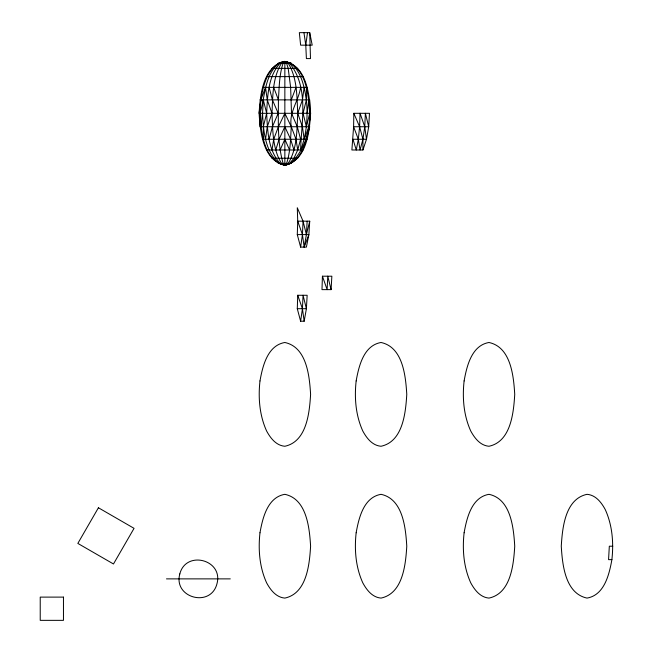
<?xml version="1.0" encoding="UTF-8"?>
<svg xmlns="http://www.w3.org/2000/svg" width="653" height="653" viewBox="0 0 653 653"><rect width="100%" height="100%" fill="white"/><g stroke="black" fill="none" stroke-linecap="round" stroke-linejoin="round"><path stroke-width="0.98" d="M278.415 99.876C278.407 121.042 277.223 142.885 283.124 163.421L284.855 165.193C306.796 160.516 309.473 131.645 310.599 113.304C309.473 94.971 306.796 66.092 284.855 61.423C262.906 66.092 260.229 94.971 259.102 113.304C260.229 131.645 262.906 160.516 284.855 165.193C302.249 162.017 305.686 140.999 309.726 126.739L259.976 126.739C259.657 109.802 260.139 92.31 267.265 76.621C270.979 69.61 276.276 62.19 284.855 61.423C306.298 66.19 308.6 95.444 309.726 113.304C310.159 131.661 304.118 150.696 290.626 163.421L284.855 165.193C263.404 160.426 261.102 131.171 259.976 113.304C265.355 96.448 264.122 75.332 279.076 63.186L284.855 61.423L290.626 63.186C301.588 71.952 304.298 86.767 306.396 99.876C307.987 116.732 306.861 134.118 300.617 149.994C301.4 121.466 309.269 87.388 289.565 63.186L284.855 61.423L280.137 63.186C267.934 76.523 267.559 96.22 266.644 113.304C267.559 130.396 267.934 150.084 280.137 163.421L284.855 165.193L289.565 163.421L293.956 158.238L297.727 149.994L300.617 139.252L297.286 126.739L291.516 113.304L290.626 87.363L288.185 68.369L286.577 63.186L284.855 61.423L281.516 63.186C272.35 78.001 272.832 96.473 271.974 113.304C272.832 130.135 272.35 148.615 281.516 163.421L284.855 165.193L288.185 163.421C297.352 148.615 296.87 130.135 297.727 113.304C296.87 96.473 297.352 78.001 288.185 63.186L284.855 61.423L283.124 63.186C279.182 74.964 279.223 87.608 278.415 99.876L273.705 87.363M353.836 113.304L353.608 126.739L351.885 149.994L362.937 149.994L366.488 139.252L368.716 126.739L369.476 113.304L353.836 113.304L359.607 126.739L362.937 139.252L362.937 149.994M300.617 247.112L302.437 234.598L297.727 221.171L309.726 221.171L308.877 234.598L306.396 247.112L300.617 247.112L297.286 234.598L297.727 221.171L297.286 207.744L303.057 221.171L306.396 234.598L304.167 247.112L302.437 234.598L303.057 221.171M297.286 308.706L297.727 295.27L307.155 295.27L306.396 308.706L304.167 321.219L300.617 321.219L297.286 308.706L306.396 308.706L303.057 295.27L302.437 308.706L300.617 321.219M322.427 276.203L321.986 289.63L331.095 289.63L331.855 276.203L322.427 276.203L327.137 289.63L327.757 276.203L331.095 289.63M260.825 126.739L262.547 113.304L263.314 99.876L266.644 113.304L263.314 126.739L263.314 139.252M307.155 221.171L306.396 234.598L309.726 221.171M611.894 559.637C613.779 542.725 612.359 525.143 605.233 509.52C601.356 502.394 595.748 495.039 587.023 494.321C565.074 498.998 562.396 527.869 561.27 546.21C562.396 564.543 565.074 593.422 587.023 598.091C604.409 595.136 609.241 574.395 611.894 559.637L608.563 559.637L609.322 546.21L612.775 546.21M262.547 113.304C263.404 130.731 264.906 151.276 279.076 163.421L284.855 165.193L286.577 163.421C290.52 151.643 290.479 139.007 291.287 126.739C288.675 112.43 298.65 101.019 300.617 87.363M307.155 113.304L308.877 99.876M265.534 139.252L267.265 126.739L271.974 113.304L267.265 99.876L265.534 87.363L260.825 99.876L259.102 113.304L310.599 113.304L308.877 126.739L304.167 139.252L302.437 126.739L297.727 113.304L302.437 99.876L304.167 87.363M309.726 32.65L312.216 45.163L300.625 45.163L299.335 32.65L309.726 32.65L310.485 58.59L306.396 58.59L305.775 45.163L307.498 32.65M271.974 149.994L273.705 139.252L278.415 126.739L284.855 113.304L291.287 126.739L296.005 139.252L297.727 149.994M269.085 139.252L272.415 126.739L278.186 113.304L272.415 99.876L269.085 87.363M275.746 149.994L279.076 139.252L284.855 126.739L290.626 139.252L293.956 149.994M291.287 99.876L296.005 87.363M304.167 247.112L308.877 234.598L297.286 234.598M280.137 149.994L284.855 139.252L289.565 149.994M278.186 63.186L291.516 63.186M271.974 68.369L297.727 68.369M266.644 76.621L303.057 76.621M262.547 87.363L307.155 87.363M259.976 99.876L309.726 99.876L309.726 113.304L306.396 126.739L303.057 113.304L306.396 99.876L306.396 87.363M262.547 139.252L307.155 139.252M266.644 149.994L303.057 149.994M271.974 158.238L297.727 158.238M278.186 163.421L291.516 163.421M166.482 578.876L230.28 578.876M297.727 295.27L302.437 308.706L304.167 321.219M303.955 32.65L305.775 45.163M284.855 61.423L284.855 165.193M360.048 113.304L359.607 126.739L358.326 139.252L356.277 149.994L352.947 139.252L366.488 139.252L364.758 126.739L365.378 113.304L368.716 126.739L353.608 126.739L358.326 139.252L360.048 149.994L362.937 139.252L364.758 126.739L360.048 113.304M259.976 380.952C258.098 397.865 259.519 415.447 266.644 431.07C270.522 438.187 276.129 445.542 284.855 446.26C306.796 441.591 309.473 412.72 310.599 394.379C309.473 376.038 306.796 347.167 284.855 342.49C267.461 345.453 262.628 366.194 259.976 380.952M259.976 532.783C258.098 549.695 259.519 567.269 266.644 582.9C270.522 590.018 276.129 597.373 284.855 598.091C306.796 593.422 309.473 564.543 310.599 546.21C309.473 527.869 306.796 498.998 284.855 494.321C267.461 497.284 262.628 518.025 259.976 532.783M356.154 380.952C354.277 397.865 355.697 415.447 362.823 431.07C366.692 438.187 372.308 445.542 381.026 446.26C402.974 441.591 405.652 412.72 406.778 394.379C405.652 376.038 402.974 347.167 381.026 342.49C363.639 345.453 358.807 366.194 356.154 380.952M356.154 532.783C354.277 549.695 355.697 567.269 362.823 582.9C366.692 590.018 372.308 597.373 381.026 598.091C402.974 593.422 405.652 564.543 406.778 546.21C405.652 527.869 402.974 498.998 381.026 494.321C363.639 497.284 358.807 518.025 356.154 532.783M464.112 380.952C462.234 397.865 463.654 415.447 470.78 431.07C474.658 438.187 480.265 445.542 488.983 446.26C510.932 441.591 513.609 412.72 514.735 394.379C513.609 376.038 510.932 347.167 488.983 342.49C471.597 345.453 466.764 366.194 464.112 380.952M464.112 532.783C462.234 549.695 463.654 567.269 470.78 582.9C474.658 590.018 480.265 597.373 488.983 598.091C510.932 593.422 513.609 564.543 514.735 546.21C513.609 527.869 510.932 498.998 488.983 494.321C471.597 497.284 466.764 518.025 464.112 532.783M179.82 573.905C173.118 597.936 210.731 608.016 216.943 583.847C223.653 559.817 186.032 549.736 179.82 573.905M98.415 507.765L77.838 543.41L113.475 563.98L134.053 528.342L98.415 507.765M63.463 597.111L40.225 597.111L40.225 620.35L63.463 620.35L63.463 597.111"/></g></svg>
